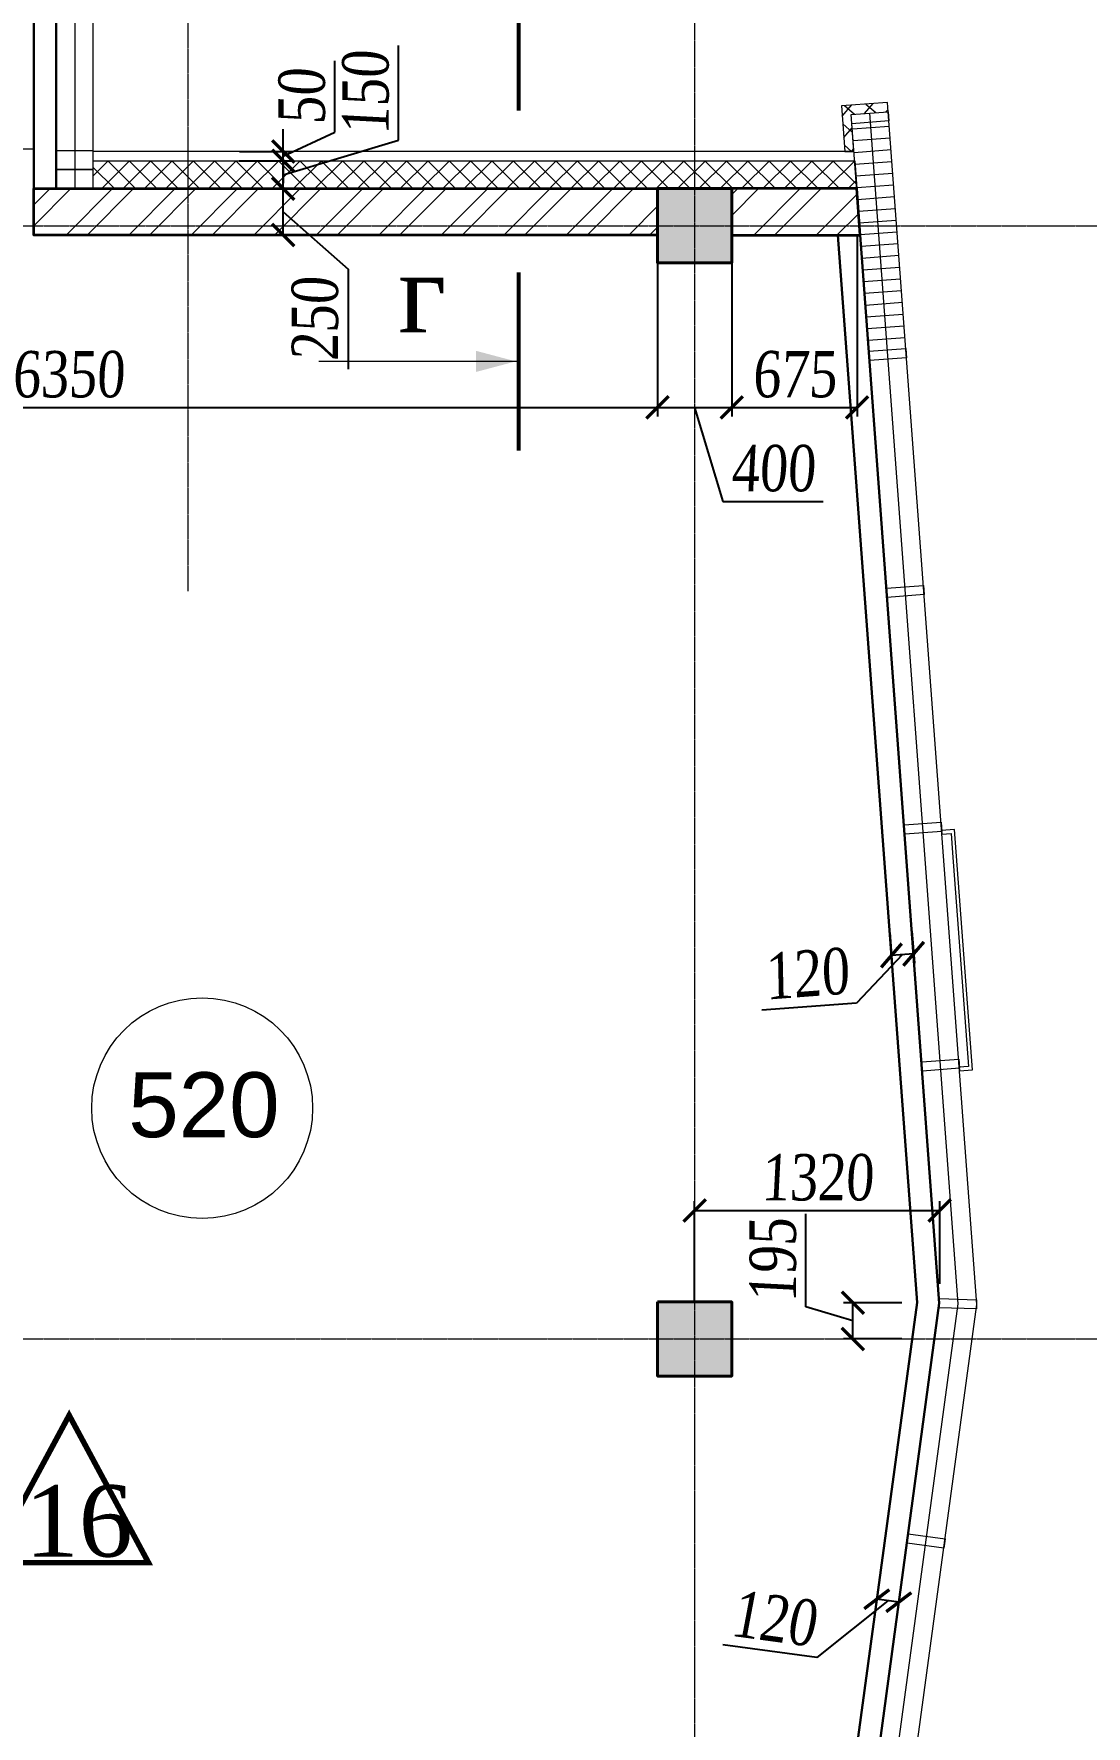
# Model space of a CAD drawing. Header units: inches. Extents: x -407541 to 6688123, y -998590 to 1205599.
# Drawn here: x 23443 to 29113, y 240850 to 249971 of the extents above; entities that cross this region are included whole.
import ezdxf

# ---------------------------------------------------------------- set-up
doc = ezdxf.new("R2010")
doc.units = ezdxf.units.IN
doc.header["$MEASUREMENT"] = 0
doc.linetypes.add('ACAD_ISO04W100', pattern=[30, 24, -3, 0, -3])
for name, color, linetype, lineweight in [('ВЕНТ фасад', 230, 'Continuous', 9), ('ВИТРАЖ', 145, 'Continuous', 9), ('гипрок', 35, 'Continuous', 15), ('КИРПИЧ', 30, 'Continuous', 35), ('марки полов', 140, 'Continuous', 5), ('МОНОЛИТ', 5, 'Continuous', 40), ('Ограждения', 110, 'Continuous', 18), ('Оси', 254, 'ACAD_ISO04W100', 5), ('размер внутр', 142, 'Continuous', 5), ('Текст', 7, 'Continuous', 18), ('УТЕПЛИТЕЛЬ', 92, 'Continuous', 9), ('Цоколь', 21, 'Continuous', 30), ('Штриховка', 7, 'Continuous', 9), ('Экспликацийа', 7, 'Continuous', 18)]:
    doc.layers.add(name, color=color, linetype=linetype, lineweight=lineweight)
doc.styles.get("Standard").update_dxf_attribs({"font": 'arial.ttf'})
doc.styles.add('STYLE2', font='times.ttf', dxfattribs={"width": 0.8, "oblique": 3})
doc.styles.add('стиль1', font='times.ttf')
doc.dimstyles.new('vnytren', dxfattribs={"dimtxt": 250, "dimasz": 120, "dimexe": 50, "dimexo": 0, "dimgap": 50, "dimtad": 1, "dimdec": 0, "dimzin": 0, "dimdsep": 46, "dimtxsty": 'STYLE2', "dimblk": 'ARCHTICK', "dimcen": 0, "dimadec": 0, "dimazin": 0, "dimtfac": 1, "dimtdec": 0, "dimtmove": 1, "dimatfit": 2, "dimldrblk": 'DOT', "dimfxl": 1, "dimtolj": 1, "dimtzin": 0, "dimarcsym": 0})

# ---------------------------------------------------------------- blocks, each defined once
blk = doc.blocks.new('_ARCHTICK')
at = {"color": 0, "linetype": 'ByBlock', "const_width": 0.15}
blk.add_lwpolyline([(-0.5, -0.5), (0.5, 0.5)], dxfattribs=at)
blk = doc.blocks.new('*D1390')
at = {"layer": 'размер внутр', "color": 0, "lineweight": -2, "transparency": 16777216}
for p, q in [((24632, 249137.2), (24836.8, 249137.2)), ((24786.8, 248887.3), (24786.8, 249137.2)), ((24786.8, 249012.3), (25136, 248703.6)), ((24632, 248887.3), (24836.8, 248887.3)), ((25136, 248703.6), (25136, 248164.4))]:
    blk.add_line(p, q, dxfattribs=at)
at = {"layer": 'размер внутр', "color": 0, "lineweight": -2, "transparency": 16777216, "xscale": 120, "yscale": 120, "zscale": 120}
for p, rotation in [((24786.8, 249137.2), 90), ((24786.8, 248887.3), 270)]:
    blk.add_blockref('_ARCHTICK', p, dxfattribs=dict(at, rotation=rotation))
at = {"layer": 'размер внутр', "color": 0, "transparency": 16777216, "insert": (24958.8, 248434), "char_height": 250, "attachment_point": 5, "rotation": 90, "style": 'STYLE2'}
blk.add_mtext('\\A1;250', dxfattribs=at)
blk = doc.blocks.new('_Dot')
at = {"color": 0, "linetype": 'ByBlock', "lineweight": -2}
blk.add_line((-0.5, 0), (-1, 0), dxfattribs=at)
at = {"color": 0, "linetype": 'ByBlock', "const_width": 0.5}
blk.add_lwpolyline([(-0.25, 0, 1), (0.25, 0, 1)], format="xyb", close=True, dxfattribs=at)
blk = doc.blocks.new('*D1391')
at = {"layer": 'размер внутр', "color": 0, "lineweight": -2, "transparency": 16777216}
for p, q in [((25408.5, 249398.5), (25408.5, 249909.4)), ((24786.8, 249212.2), (25408.5, 249398.5)), ((24549, 249287.2), (24836.8, 249287.2)), ((24786.8, 249137.2), (24786.8, 249287.2)), ((24632, 249137.2), (24836.8, 249137.2))]:
    blk.add_line(p, q, dxfattribs=at)
at = {"layer": 'размер внутр', "color": 0, "lineweight": -2, "transparency": 16777216, "xscale": 120, "yscale": 120, "zscale": 120}
for p, rotation in [((24786.8, 249287.2), 90), ((24786.8, 249137.2), 270)]:
    blk.add_blockref('_ARCHTICK', p, dxfattribs=dict(at, rotation=rotation))
at = {"layer": 'размер внутр', "color": 0, "transparency": 16777216, "insert": (25231.4, 249653.9), "char_height": 250, "attachment_point": 5, "rotation": 90, "style": 'STYLE2'}
blk.add_mtext('\\A1;150', dxfattribs=at)
blk = doc.blocks.new('*D1392')
at = {"layer": 'размер внутр', "color": 0, "lineweight": -2, "transparency": 16777216}
for p, q in [((25065.3, 249441.3), (25065.3, 249825.3)), ((24786.8, 249337.3), (24786.8, 249457.3)), ((24786.8, 249312.3), (25065.3, 249441.3)), ((24549, 249287.2), (24836.8, 249287.2)), ((24550.5, 249337.3), (24836.8, 249337.3)), ((24786.8, 249287.2), (24786.8, 249337.3)), ((24786.8, 249287.2), (24786.8, 249337.3)), ((24786.8, 249287.2), (24786.8, 249167.2))]:
    blk.add_line(p, q, dxfattribs=at)
at = {"layer": 'размер внутр', "color": 0, "lineweight": -2, "transparency": 16777216, "xscale": 120, "yscale": 120, "zscale": 120}
for p, rotation in [((24786.8, 249337.3), 270), ((24786.8, 249287.2), 90)]:
    blk.add_blockref('_ARCHTICK', p, dxfattribs=dict(at, rotation=rotation))
at = {"layer": 'размер внутр', "color": 0, "transparency": 16777216, "insert": (24888.1, 249633.3), "char_height": 250, "attachment_point": 5, "rotation": 90, "style": 'STYLE2'}
blk.add_mtext('\\A1;50', dxfattribs=at)
blk = doc.blocks.new('*D1660')
at = {"layer": 'размер внутр', "color": 0, "lineweight": -2, "transparency": 16777216}
for p, q in [((20453.4, 248737.2), (20453.4, 247908.2)), ((26803.4, 248737.2), (26803.4, 247908.2)), ((20453.4, 247958.2), (26803.4, 247958.2))]:
    blk.add_line(p, q, dxfattribs=at)
at = {"layer": 'размер внутр', "color": 0, "lineweight": -2, "transparency": 16777216, "xscale": 120, "yscale": 120, "zscale": 120, "rotation": 180}
blk.add_blockref('_ARCHTICK', (20453.4, 247958.2), dxfattribs=at)
at = {"layer": 'размер внутр', "color": 0, "lineweight": -2, "transparency": 16777216, "xscale": 120, "yscale": 120, "zscale": 120}
blk.add_blockref('_ARCHTICK', (26803.4, 247958.2), dxfattribs=at)
at = {"layer": 'размер внутр', "color": 0, "transparency": 16777216, "insert": (23628.4, 248135.4), "char_height": 250, "attachment_point": 5, "style": 'STYLE2'}
blk.add_mtext('\\A1;6350', dxfattribs=at)
blk = doc.blocks.new('*D1661')
at = {"layer": 'размер внутр', "color": 0, "lineweight": -2, "transparency": 16777216}
for p, q in [((26803.4, 248737.2), (26803.4, 247908.2)), ((27203.4, 248737.2), (27203.4, 247908.2)), ((26803.4, 247958.2), (27203.4, 247958.2)), ((27003.4, 247958.2), (27155.3, 247451.7)), ((27155.3, 247451.7), (27696.2, 247451.7))]:
    blk.add_line(p, q, dxfattribs=at)
at = {"layer": 'размер внутр', "color": 0, "lineweight": -2, "transparency": 16777216, "xscale": 120, "yscale": 120, "zscale": 120, "rotation": 180}
blk.add_blockref('_ARCHTICK', (26803.4, 247958.2), dxfattribs=at)
at = {"layer": 'размер внутр', "color": 0, "lineweight": -2, "transparency": 16777216, "xscale": 120, "yscale": 120, "zscale": 120}
blk.add_blockref('_ARCHTICK', (27203.4, 247958.2), dxfattribs=at)
at = {"layer": 'размер внутр', "color": 0, "transparency": 16777216, "insert": (27425.8, 247628.9), "char_height": 250, "attachment_point": 5, "style": 'STYLE2'}
blk.add_mtext('\\A1;400', dxfattribs=at)
blk = doc.blocks.new('*D1662')
at = {"layer": 'размер внутр', "color": 0, "lineweight": -2, "transparency": 16777216}
for p, q in [((27878.7, 248886.3), (27878.7, 247908.2)), ((27203.4, 248737.2), (27203.4, 247908.2)), ((27203.4, 247958.2), (27878.7, 247958.2))]:
    blk.add_line(p, q, dxfattribs=at)
at = {"layer": 'размер внутр', "color": 0, "lineweight": -2, "transparency": 16777216, "xscale": 120, "yscale": 120, "zscale": 120, "rotation": 180}
blk.add_blockref('_ARCHTICK', (27203.4, 247958.2), dxfattribs=at)
at = {"layer": 'размер внутр', "color": 0, "lineweight": -2, "transparency": 16777216, "xscale": 120, "yscale": 120, "zscale": 120}
blk.add_blockref('_ARCHTICK', (27878.7, 247958.2), dxfattribs=at)
at = {"layer": 'размер внутр', "color": 0, "transparency": 16777216, "insert": (27541, 248135.7), "char_height": 250, "attachment_point": 5, "style": 'STYLE2'}
blk.add_mtext('\\A1;675', dxfattribs=at)
blk = doc.blocks.new('*D3273')
at = {"layer": 'размер внутр', "color": 0, "lineweight": -2, "transparency": 16777216}
for p, q in [((27603.2, 243110.5), (27603.2, 243612.4)), ((27855.7, 243034.7), (27603.2, 243110.5)), ((28119.5, 243132.2), (27805.7, 243132.2)), ((27855.7, 242937.2), (27855.7, 243132.2)), ((28119.5, 242937.2), (27805.7, 242937.2))]:
    blk.add_line(p, q, dxfattribs=at)
at = {"layer": 'размер внутр', "color": 0, "lineweight": -2, "transparency": 16777216, "xscale": 120, "yscale": 120, "zscale": 120}
for p, rotation in [((27855.7, 243132.2), 90), ((27855.7, 242937.2), 270)]:
    blk.add_blockref('_ARCHTICK', p, dxfattribs=dict(at, rotation=rotation))
at = {"layer": 'размер внутр', "color": 0, "transparency": 16777216, "insert": (27425.7, 243361.5), "char_height": 250, "attachment_point": 5, "rotation": 90, "style": 'STYLE2'}
blk.add_mtext('\\A1;195', dxfattribs=at)
blk = doc.blocks.new('*D3274')
at = {"layer": 'размер внутр', "color": 0, "lineweight": -2, "transparency": 16777216}
for p, q in [((27003.2, 243137.2), (27003.2, 243679.8)), ((27003.2, 243629.8), (28323.7, 243629.8)), ((28323.7, 243234.8), (28323.7, 243679.8))]:
    blk.add_line(p, q, dxfattribs=at)
at = {"layer": 'размер внутр', "color": 0, "lineweight": -2, "transparency": 16777216, "xscale": 120, "yscale": 120, "zscale": 120, "rotation": 180}
blk.add_blockref('_ARCHTICK', (27003.2, 243629.8), dxfattribs=at)
at = {"layer": 'размер внутр', "color": 0, "lineweight": -2, "transparency": 16777216, "xscale": 120, "yscale": 120, "zscale": 120}
blk.add_blockref('_ARCHTICK', (28323.7, 243629.8), dxfattribs=at)
at = {"layer": 'размер внутр', "color": 0, "transparency": 16777216, "insert": (27663.5, 243807), "char_height": 250, "attachment_point": 5, "style": 'STYLE2'}
blk.add_mtext('\\A1;1320', dxfattribs=at)
blk = doc.blocks.new('*D3360')
at = {"layer": 'размер внутр', "color": 0, "lineweight": -2, "transparency": 16777216}
for p, q in [((28054.4, 245128.2), (28067.4, 244954.3)), ((28174.1, 245137.1), (28187, 244963.2)), ((28123.5, 245008.6), (27875.3, 244747.9)), ((28183.3, 245013.1), (28063.7, 245004.2)), ((27875.3, 244747.9), (27365.8, 244710))]:
    blk.add_line(p, q, dxfattribs=at)
at = {"layer": 'размер внутр', "color": 0, "lineweight": -2, "transparency": 16777216, "xscale": 120, "yscale": 120, "zscale": 120}
for p, rotation in [((28183.3, 245013.1), 4.253680490031329), ((28063.7, 245004.2), 184.2536804900313)]:
    blk.add_blockref('_ARCHTICK', p, dxfattribs=dict(at, rotation=rotation))
at = {"layer": 'размер внутр', "color": 0, "transparency": 16777216, "insert": (27607.4, 244905.7), "char_height": 250, "attachment_point": 5, "rotation": 4.25368, "style": 'STYLE2'}
blk.add_mtext('\\A1;120', dxfattribs=at)
blk = doc.blocks.new('*D3361')
at = {"layer": 'размер внутр', "color": 0, "lineweight": -2, "transparency": 16777216}
for p, q in [((28043.8, 241526.6), (27662.2, 241219.8)), ((27994, 241604.2), (27977.8, 241485.1)), ((28103.1, 241518.6), (27984.6, 241534.7)), ((28112.5, 241588.1), (28096.4, 241469)), ((27662.2, 241219.8), (27155.9, 241288.6))]:
    blk.add_line(p, q, dxfattribs=at)
at = {"layer": 'размер внутр', "color": 0, "lineweight": -2, "transparency": 16777216, "xscale": 120, "yscale": 120, "zscale": 120}
for p, rotation in [((27984.6, 241534.7), 172.2630043871229), ((28103.1, 241518.6), 352.263004387123)]:
    blk.add_blockref('_ARCHTICK', p, dxfattribs=dict(at, rotation=rotation))
at = {"layer": 'размер внутр', "color": 0, "transparency": 16777216, "insert": (27432.9, 241429.8), "char_height": 250, "attachment_point": 5, "rotation": 352.263, "style": 'STYLE2'}
blk.add_mtext('\\A1;120', dxfattribs=at)

msp = doc.modelspace()

# ---------------------------------------------------------------- hatches: boundary and pattern name
at = {"layer": 'ВИТРАЖ', "ltscale": 0.1}
h = msp.add_hatch(dxfattribs=at)
h.set_pattern_fill('ANSI31', color=256, scale=20, angle=130.74632, style=0)
h.set_pattern_definition([(184.2536805, (-1650260.054, 6539432.75), (-4.7099569, 63.32508433), [])])
h.paths.add_polyline_path([(27848.3, 249522.8), (27939.2, 248296.1), (28138.6, 248311), (28047.4, 249537.2)])
at = {"layer": 'Текст'}
h = msp.add_hatch(color=256, dxfattribs=at)
h.set_gradient(color2=(0, 0, 0), one_color=1)
h.paths.add_polyline_path([(25826, 248262.9), (25826, 248206.1), (26039.9, 248206.1)])
h.paths.add_polyline_path([(26039.9, 248206.1), (25826, 248206.1), (25826, 248149.3)])
at = {"layer": 'Штриховка'}
h = msp.add_hatch(dxfattribs=at)
h.set_pattern_fill('ANSI35', color=256, scale=25, style=0)
h.set_pattern_definition([(45, (-6764080.43, -624333.35), (-112.2532015, 112.2532015), []), (45, (-6763968.18, -624333.35), (-112.2532015, 112.2532015), [198.4375, -39.6875, 0, -39.6875])])
h.paths.add_polyline_path([(17203.4, 266637), (17603.4, 266637), (17603.4, 266237), (17203.4, 266237)])
h.paths.add_polyline_path([(20203.4, 266637), (20603.4, 266637), (20603.4, 266237), (20203.4, 266237)])
h.paths.add_polyline_path([(24073.4, 266637), (24473.4, 266637), (24473.4, 266237), (24073.4, 266237)])
h.paths.add_polyline_path([(17203.4, 261137), (17603.4, 261137), (17603.4, 260737), (17203.4, 260737)])
h.paths.add_polyline_path([(17203.4, 252637), (17603.4, 252637), (17603.4, 252237), (17203.4, 252237)])
h.paths.add_polyline_path([(17203.4, 249137), (17603.4, 249137), (17603.4, 248737), (17203.4, 248737)])
h.paths.add_polyline_path([(17203.4, 243137), (17603.4, 243137), (17603.4, 242737), (17203.4, 242737)])
h.paths.add_polyline_path([(17203.4, 237137), (17603.4, 237137), (17603.4, 236737), (17203.4, 236737)])
h.paths.add_polyline_path([(20203.4, 231137), (20603.4, 231137), (20603.4, 230737), (20203.4, 230737)])
h.paths.add_polyline_path([(20203.4, 237137), (20603.4, 237137), (20603.4, 236737), (20203.4, 236737)])
h.paths.add_polyline_path([(20203.4, 243137), (20603.4, 243137), (20603.4, 242737), (20203.4, 242737)])
h.paths.add_polyline_path([(20203.4, 249137), (20603.4, 249137), (20603.4, 248737), (20203.4, 248737)])
h.paths.add_polyline_path([(20203.4, 228037), (20603.4, 228037), (20603.4, 227637), (20203.4, 227637)])
h.paths.add_polyline_path([(20203.4, 219337), (20603.4, 219337), (20603.4, 218937), (20203.4, 218937)])
h.paths.add_polyline_path([(24703.4, 258237), (25103.4, 258237), (25103.4, 257837), (24703.4, 257837)])
h.paths.add_polyline_path([(30703.4, 263637), (31103.4, 263637), (31103.4, 263237), (30703.4, 263237)])
h.paths.add_polyline_path([(30703.4, 258237), (31103.4, 258237), (31103.4, 257837), (30703.4, 257837)])
h.paths.add_polyline_path([(36703.4, 263637), (37103.4, 263637), (37103.4, 263237), (36703.4, 263237)])
h.paths.add_polyline_path([(36703.4, 258237), (37103.4, 258237), (37103.4, 257837), (36703.4, 257837)])
h.paths.add_polyline_path([(42703.4, 263637), (43103.4, 263637), (43103.4, 263237), (42703.4, 263237)])
h.paths.add_polyline_path([(42703.4, 258237), (43103.4, 258237), (43103.4, 257837), (42703.4, 257837)])
h.paths.add_polyline_path([(48703.4, 258237), (49103.4, 258237), (49103.4, 257837), (48703.4, 257837)])
h.paths.add_polyline_path([(54703.4, 263637), (55103.4, 263637), (55103.4, 263237), (54703.4, 263237)])
h.paths.add_polyline_path([(54703.4, 258237), (55103.4, 258237), (55103.4, 257837), (54703.4, 257837)])
h.paths.add_polyline_path([(60703.4, 263637), (61103.4, 263637), (61103.4, 263237), (60703.4, 263237)])
h.paths.add_polyline_path([(60703.4, 258237), (61103.4, 258237), (61103.4, 257837), (60703.4, 257837)])
h.paths.add_polyline_path([(66703.4, 263637), (67103.4, 263637), (67103.4, 263237), (66703.4, 263237)])
h.paths.add_polyline_path([(66703.4, 258237), (67103.4, 258237), (67103.4, 257837), (66703.4, 257837)])
h.paths.add_polyline_path([(72703.4, 258237), (73103.4, 258237), (73103.4, 257837), (72703.4, 257837)])
h.paths.add_polyline_path([(78703.4, 263637), (79103.4, 263637), (79103.4, 263237), (78703.4, 263237)])
h.paths.add_polyline_path([(78703.4, 258237), (79103.4, 258237), (79103.4, 257837), (78703.4, 257837)])
h.paths.add_polyline_path([(84703.4, 263637), (85103.4, 263637), (85103.4, 263237), (84703.4, 263237)])
h.paths.add_polyline_path([(84703.4, 258237), (85103.4, 258237), (85103.4, 257837), (84703.4, 257837)])
h.paths.add_polyline_path([(90703.4, 258237), (91103.4, 258237), (91103.4, 257837), (90703.4, 257837)])
h.paths.add_polyline_path([(30703.4, 272037), (31103.4, 272037), (31103.4, 271637), (30703.4, 271637)])
h.paths.add_polyline_path([(36703.4, 272037), (37103.4, 272037), (37103.4, 271637), (36703.4, 271637)])
h.paths.add_polyline_path([(42703.4, 272037), (43103.4, 272037), (43103.4, 271637), (42703.4, 271637)])
h.paths.add_polyline_path([(54703.4, 272037), (55103.4, 272037), (55103.4, 271637), (54703.4, 271637)])
h.paths.add_polyline_path([(60703.4, 272037), (61103.4, 272037), (61103.4, 271637), (60703.4, 271637)])
h.paths.add_polyline_path([(66703.4, 272037), (67103.4, 272037), (67103.4, 271637), (66703.4, 271637)])
h.paths.add_polyline_path([(78703.4, 272037), (79103.4, 272037), (79103.4, 271637), (78703.4, 271637)])
h.paths.add_polyline_path([(84703.4, 272037), (85103.4, 272037), (85103.4, 271637), (84703.4, 271637)])
h.paths.add_polyline_path([(91333.4, 266637), (91733.4, 266637), (91733.4, 266237), (91333.4, 266237)])
h.paths.add_polyline_path([(95203.4, 266637), (95603.4, 266637), (95603.4, 266237), (95203.4, 266237)])
h.paths.add_polyline_path([(91333.4, 261137), (91733.4, 261137), (91733.4, 260737), (91333.4, 260737)])
h.paths.add_polyline_path([(95203.4, 261137), (95603.4, 261137), (95603.4, 260737), (95203.4, 260737)])
h.paths.add_polyline_path([(17203.4, 219337), (17603.4, 219337), (17603.4, 218937), (17203.4, 218937)])
h.paths.add_polyline_path([(12103.4, 219337), (12503.4, 219337), (12503.4, 218937), (12103.4, 218937)])
h.paths.add_polyline_path([(8503.4, 222937), (8903.4, 222937), (8903.4, 222537), (8503.4, 222537)])
h.paths.add_polyline_path([(8503.4, 228037), (8903.4, 228037), (8903.4, 227637), (8503.4, 227637)])
h.paths.add_polyline_path([(10603.4, 237137), (11003.4, 237137), (11003.4, 236737), (10603.4, 236737)])
h.paths.add_polyline_path([(10603.4, 243137), (11003.4, 243137), (11003.4, 242737), (10603.4, 242737)])
h.paths.add_polyline_path([(10603.4, 249137), (11003.4, 249137), (11003.4, 248737), (10603.4, 248737)])
h.paths.add_polyline_path([(26803.4, 237137), (27203.4, 237137), (27203.4, 236737), (26803.4, 236737)])
h.paths.add_polyline_path([(26803.4, 243137), (27203.4, 243137), (27203.4, 242737), (26803.4, 242737)])
h.paths.add_polyline_path([(26803.4, 249137), (27203.4, 249137), (27203.4, 248737), (26803.4, 248737)])
h.paths.add_polyline_path([(25303.4, 219337), (25703.4, 219337), (25703.4, 218937), (25303.4, 218937)])
h.paths.add_polyline_path([(28903.4, 222937), (29303.4, 222937), (29303.4, 222537), (28903.4, 222537)])
h.paths.add_polyline_path([(28903.4, 228037), (29303.4, 228037), (29303.4, 227637), (28903.4, 227637)])
h.paths.add_polyline_path([(26803.4, 231137), (27203.4, 231137), (27203.4, 230737), (26803.4, 230737)])
h.paths.add_polyline_path([(26803.4, 228037), (27203.4, 228037), (27203.4, 227637), (26803.4, 227637)])
h.paths.add_polyline_path([(95203.4, 243137), (95603.4, 243137), (95603.4, 242737), (95203.4, 242737)])
h.paths.add_polyline_path([(95203.4, 237137), (95603.4, 237137), (95603.4, 236737), (95203.4, 236737)])
h.paths.add_polyline_path([(98203.4, 231137), (98603.4, 231137), (98603.4, 230737), (98203.4, 230737)])
h.paths.add_polyline_path([(98203.4, 237137), (98603.4, 237137), (98603.4, 236737), (98203.4, 236737)])
h.paths.add_polyline_path([(98203.4, 243137), (98603.4, 243137), (98603.4, 242737), (98203.4, 242737)])
h.paths.add_polyline_path([(98203.4, 249137), (98603.4, 249137), (98603.4, 248737), (98203.4, 248737)])
h.paths.add_polyline_path([(98203.4, 222937), (98603.4, 222937), (98603.4, 222537), (98203.4, 222537)])
h.paths.add_polyline_path([(98203.4, 219337), (98603.4, 219337), (98603.4, 218937), (98203.4, 218937)])
h.paths.add_polyline_path([(95203.4, 222937), (95603.4, 222937), (95603.4, 222537), (95203.4, 222537)])
h.paths.add_polyline_path([(95203.4, 219337), (95603.4, 219337), (95603.4, 218937), (95203.4, 218937)])
h.paths.add_polyline_path([(90103.4, 219337), (90503.4, 219337), (90503.4, 218937), (90103.4, 218937)])
h.paths.add_polyline_path([(86503.4, 222937), (86903.4, 222937), (86903.4, 222537), (86503.4, 222537)])
h.paths.add_polyline_path([(86503.4, 228037), (86903.4, 228037), (86903.4, 227637), (86503.4, 227637)])
h.paths.add_polyline_path([(88603.4, 237137), (89003.4, 237137), (89003.4, 236737), (88603.4, 236737)])
h.paths.add_polyline_path([(88603.4, 243137), (89003.4, 243137), (89003.4, 242737), (88603.4, 242737)])
h.paths.add_polyline_path([(104803.4, 237137), (105203.4, 237137), (105203.4, 236737), (104803.4, 236737)])
h.paths.add_polyline_path([(104803.4, 243137), (105203.4, 243137), (105203.4, 242737), (104803.4, 242737)])
h.paths.add_polyline_path([(104803.4, 249137), (105203.4, 249137), (105203.4, 248737), (104803.4, 248737)])
h.paths.add_polyline_path([(103303.4, 219337), (103703.4, 219337), (103703.4, 218937), (103303.4, 218937)])
h.paths.add_polyline_path([(106903.4, 222937), (107303.4, 222937), (107303.4, 222537), (106903.4, 222537)])
h.paths.add_polyline_path([(104803.4, 231137), (105203.4, 231137), (105203.4, 230737), (104803.4, 230737)])
h.paths.add_polyline_path([(176603.4, 266637), (176203.4, 266637), (176203.4, 266237), (176603.4, 266237)])
h.paths.add_polyline_path([(173603.4, 266637), (173203.4, 266637), (173203.4, 266237), (173603.4, 266237)])
h.paths.add_polyline_path([(169733.4, 266637), (169333.4, 266637), (169333.4, 266237), (169733.4, 266237)])
h.paths.add_polyline_path([(176603.4, 261137), (176203.4, 261137), (176203.4, 260737), (176603.4, 260737)])
h.paths.add_polyline_path([(176603.4, 252637), (176203.4, 252637), (176203.4, 252237), (176603.4, 252237)])
h.paths.add_polyline_path([(176603.4, 249137), (176203.4, 249137), (176203.4, 248737), (176603.4, 248737)])
h.paths.add_polyline_path([(176603.4, 243137), (176203.4, 243137), (176203.4, 242737), (176603.4, 242737)])
h.paths.add_polyline_path([(176603.4, 237137), (176203.4, 237137), (176203.4, 236737), (176603.4, 236737)])
h.paths.add_polyline_path([(173603.4, 231137), (173203.4, 231137), (173203.4, 230737), (173603.4, 230737)])
h.paths.add_polyline_path([(173603.4, 237137), (173203.4, 237137), (173203.4, 236737), (173603.4, 236737)])
h.paths.add_polyline_path([(173603.4, 243137), (173203.4, 243137), (173203.4, 242737), (173603.4, 242737)])
h.paths.add_polyline_path([(173603.4, 249137), (173203.4, 249137), (173203.4, 248737), (173603.4, 248737)])
h.paths.add_polyline_path([(173603.4, 228037), (173203.4, 228037), (173203.4, 227637), (173603.4, 227637)])
h.paths.add_polyline_path([(173603.4, 222937), (173203.4, 222937), (173203.4, 222537), (173603.4, 222537)])
h.paths.add_polyline_path([(173603.4, 219337), (173203.4, 219337), (173203.4, 218937), (173603.4, 218937)])
h.paths.add_polyline_path([(169103.4, 258237), (168703.4, 258237), (168703.4, 257837), (169103.4, 257837)])
h.paths.add_polyline_path([(163103.4, 263637), (162703.4, 263637), (162703.4, 263237), (163103.4, 263237)])
h.paths.add_polyline_path([(163103.4, 258237), (162703.4, 258237), (162703.4, 257837), (163103.4, 257837)])
h.paths.add_polyline_path([(157103.4, 263637), (156703.4, 263637), (156703.4, 263237), (157103.4, 263237)])
h.paths.add_polyline_path([(157103.4, 258237), (156703.4, 258237), (156703.4, 257837), (157103.4, 257837)])
h.paths.add_polyline_path([(151103.4, 263637), (150703.4, 263637), (150703.4, 263237), (151103.4, 263237)])
h.paths.add_polyline_path([(151103.4, 258237), (150703.4, 258237), (150703.4, 257837), (151103.4, 257837)])
h.paths.add_polyline_path([(145103.4, 258237), (144703.4, 258237), (144703.4, 257837), (145103.4, 257837)])
h.paths.add_polyline_path([(139103.4, 263637), (138703.4, 263637), (138703.4, 263237), (139103.4, 263237)])
h.paths.add_polyline_path([(139103.4, 258237), (138703.4, 258237), (138703.4, 257837), (139103.4, 257837)])
h.paths.add_polyline_path([(133103.4, 263637), (132703.4, 263637), (132703.4, 263237), (133103.4, 263237)])
h.paths.add_polyline_path([(133103.4, 258237), (132703.4, 258237), (132703.4, 257837), (133103.4, 257837)])
h.paths.add_polyline_path([(127103.4, 263637), (126703.4, 263637), (126703.4, 263237), (127103.4, 263237)])
h.paths.add_polyline_path([(127103.4, 258237), (126703.4, 258237), (126703.4, 257837), (127103.4, 257837)])
h.paths.add_polyline_path([(121103.4, 258237), (120703.4, 258237), (120703.4, 257837), (121103.4, 257837)])
h.paths.add_polyline_path([(115103.4, 263637), (114703.4, 263637), (114703.4, 263237), (115103.4, 263237)])
h.paths.add_polyline_path([(115103.4, 258237), (114703.4, 258237), (114703.4, 257837), (115103.4, 257837)])
h.paths.add_polyline_path([(109103.4, 263637), (108703.4, 263637), (108703.4, 263237), (109103.4, 263237)])
h.paths.add_polyline_path([(109103.4, 258237), (108703.4, 258237), (108703.4, 257837), (109103.4, 257837)])
h.paths.add_polyline_path([(103103.4, 258237), (102703.4, 258237), (102703.4, 257837), (103103.4, 257837)])
h.paths.add_polyline_path([(163103.4, 272037), (162703.4, 272037), (162703.4, 271637), (163103.4, 271637)])
h.paths.add_polyline_path([(157103.4, 272037), (156703.4, 272037), (156703.4, 271637), (157103.4, 271637)])
h.paths.add_polyline_path([(151103.4, 272037), (150703.4, 272037), (150703.4, 271637), (151103.4, 271637)])
h.paths.add_polyline_path([(139103.4, 272037), (138703.4, 272037), (138703.4, 271637), (139103.4, 271637)])
h.paths.add_polyline_path([(133103.4, 272037), (132703.4, 272037), (132703.4, 271637), (133103.4, 271637)])
h.paths.add_polyline_path([(127103.4, 272037), (126703.4, 272037), (126703.4, 271637), (127103.4, 271637)])
h.paths.add_polyline_path([(115103.4, 272037), (114703.4, 272037), (114703.4, 271637), (115103.4, 271637)])
h.paths.add_polyline_path([(109103.4, 272037), (108703.4, 272037), (108703.4, 271637), (109103.4, 271637)])
h.paths.add_polyline_path([(102473.4, 266637), (102073.4, 266637), (102073.4, 266237), (102473.4, 266237)])
h.paths.add_polyline_path([(98603.4, 266637), (98203.4, 266637), (98203.4, 266237), (98603.4, 266237)])
h.paths.add_polyline_path([(176603.4, 222937), (176203.4, 222937), (176203.4, 222537), (176603.4, 222537)])
h.paths.add_polyline_path([(176603.4, 219337), (176203.4, 219337), (176203.4, 218937), (176603.4, 218937)])
h.paths.add_polyline_path([(181703.4, 219337), (181303.4, 219337), (181303.4, 218937), (181703.4, 218937)])
h.paths.add_polyline_path([(185303.4, 222937), (184903.4, 222937), (184903.4, 222537), (185303.4, 222537)])
h.paths.add_polyline_path([(185303.4, 228037), (184903.4, 228037), (184903.4, 227637), (185303.4, 227637)])
h.paths.add_polyline_path([(183203.4, 237137), (182803.4, 237137), (182803.4, 236737), (183203.4, 236737)])
h.paths.add_polyline_path([(183203.4, 243137), (182803.4, 243137), (182803.4, 242737), (183203.4, 242737)])
h.paths.add_polyline_path([(183203.4, 249137), (182803.4, 249137), (182803.4, 248737), (183203.4, 248737)])
h.paths.add_polyline_path([(167003.4, 237137), (166603.4, 237137), (166603.4, 236737), (167003.4, 236737)])
h.paths.add_polyline_path([(167003.4, 243137), (166603.4, 243137), (166603.4, 242737), (167003.4, 242737)])
h.paths.add_polyline_path([(167003.4, 249137), (166603.4, 249137), (166603.4, 248737), (167003.4, 248737)])
h.paths.add_polyline_path([(168503.4, 219337), (168103.4, 219337), (168103.4, 218937), (168503.4, 218937)])
h.paths.add_polyline_path([(164903.4, 222937), (164503.4, 222937), (164503.4, 222537), (164903.4, 222537)])
h.paths.add_polyline_path([(164903.4, 228037), (164503.4, 228037), (164503.4, 227637), (164903.4, 227637)])
h.paths.add_polyline_path([(167003.4, 231137), (166603.4, 231137), (166603.4, 230737), (167003.4, 230737)])
h.paths.add_polyline_path([(167003.4, 228037), (166603.4, 228037), (166603.4, 227637), (167003.4, 227637)])
h.paths.add_polyline_path([(91333.4, 258237), (91733.4, 258237), (91733.4, 257837), (91333.4, 257837)])
h.paths.add_polyline_path([(95203.4, 258237), (95603.4, 258237), (95603.4, 257837), (95203.4, 257837)])
h.paths.add_polyline_path([(180703.4, 261137), (180303.4, 261137), (180303.4, 260737), (180703.4, 260737)])
h.paths.add_polyline_path([(180703.4, 252637), (180303.4, 252637), (180303.4, 252237), (180703.4, 252237)])
h.paths.add_polyline_path([(13103.4, 261137), (13503.4, 261137), (13503.4, 260737), (13103.4, 260737)])
h.paths.add_polyline_path([(13103.4, 252637), (13503.4, 252637), (13503.4, 252237), (13103.4, 252237)])
h.paths.add_polyline_path([(17203.4, 258237), (17603.4, 258237), (17603.4, 257837), (17203.4, 257837)])
h.paths.add_polyline_path([(13103.4, 258237), (13503.4, 258237), (13503.4, 257837), (13103.4, 257837)])
h.paths.add_polyline_path([(176603.4, 258237), (176203.4, 258237), (176203.4, 257837), (176603.4, 257837)])
h.paths.add_polyline_path([(180703.4, 258237), (180303.4, 258237), (180303.4, 257837), (180703.4, 257837)])
h.paths.add_polyline_path([(98203.4, 228037), (98603.4, 228037), (98603.4, 227637), (98203.4, 227637)])
h.paths.add_polyline_path([(104803.4, 228037), (105203.4, 228037), (105203.4, 227637), (104803.4, 227637)])
h.paths.add_polyline_path([(106903.4, 228037), (107303.4, 228037), (107303.4, 227637), (106903.4, 227637)])
h.paths.add_polyline_path([(17603.4, 222922), (17203.4, 222922), (17203.4, 222537), (17603.4, 222537)])
h.paths.add_polyline_path([(20603.4, 222922), (20203.4, 222922), (20203.4, 222537), (20603.4, 222537)])
h = msp.add_hatch(dxfattribs=at)
h.set_pattern_fill('ANSI37', color=256, scale=650, angle=4.02907, style=0)
h.set_pattern_definition([(229.02907, (303280.404, 540239.77), (61.347191, -53.273677), []), (319.02907, (303280.404, 540239.77), (53.273677, 61.347191), [])])
edge = h.paths.add_edge_path()
edge.add_line((27861.8, 249337.3), (27846.9, 249537.5))
edge.add_line((27846.9, 249537.5), (28046.4, 249551.6))
edge.add_line((28046.4, 249551.6), (28042.9, 249601.5))
edge.add_line((28042.9, 249601.5), (27844.1, 249587.5))
edge.add_line((27844.1, 249587.5), (27794.2, 249583.9))
edge.add_line((27794.2, 249583.9), (27812.4, 249337.3))
edge.add_line((27812.4, 249337.3), (27861.8, 249337.3))
edge.add_line((27861.8, 249337.3), (27857, 249396.6))
h = msp.add_hatch(dxfattribs=at)
h.set_pattern_fill('ANSI37', color=256, scale=650, style=0)
h.paths.add_polyline_path([(23763.4, 249287.2), (27865.6, 249287.2), (27876.7, 249137.2), (23763.4, 249137.2)])
h = msp.add_hatch(dxfattribs=at)
h.set_pattern_fill('ANSI32', color=256, scale=25, style=0)
h.set_pattern_definition([(45, (-7321820.62, -456998.8), (-168.379802, 168.379802), []), (45, (-7321708.37, -456998.8), (-168.379802, 168.379802), [])])
h.paths.add_polyline_path([(23443.2, 249137.2), (26803.2, 249137.2), (26803.2, 248887.2), (23443.2, 248887.2)])
h.paths.add_polyline_path([(27203.2, 249137.2), (27875.4, 249137.2), (27894.1, 248885.8), (27203.2, 248887.2)])

# ---------------------------------------------------------------- linework, layer by layer
at = {"lineweight": 53}
for p, q in [((26056, 249558.9), (26056, 250517.3)), ((26056, 247726.1), (26056, 248684.5))]:
    msp.add_line(p, q, dxfattribs=at)
at = {"layer": 'ВЕНТ фасад'}
msp.add_line((27861.8, 249337.3), (23763.4, 249337.3), dxfattribs=at)
at = {"layer": 'ВИТРАЖ'}
msp.add_line((23663.4, 252236.3), (23663.4, 249136.3), dxfattribs=at)
msp.add_lwpolyline([(23563.2, 249137.2), (23763.4, 249137.2), (23763.4, 252237.2), (23563.2, 252237.2), (23563.2, 249137.2)], dxfattribs=at)
at = {"layer": 'ВИТРАЖ', "ltscale": 0.1}
for points in [[(27661.9, 230413.9), (27661.9, 236774.6), (28004.7, 239297.9), (28524.5, 243123.7), (28046.4, 249552)], [(27461.9, 230476.8), (27461.9, 236788.1), (27806.6, 239324.8), (28323.5, 243129.8), (27847, 249537.1)], [(27561.9, 230462.2), (27561.9, 236781.3), (27905.6, 239311.3), (28424, 243126.8), (27946.7, 249544.6)]]:
    msp.add_lwpolyline(points, dxfattribs=at)
for points in [[(28046.4, 249552), (28050.1, 249502.1), (27850.7, 249487.3), (27847, 249537.1)], [(23563.4, 249240.2), (23763.4, 249240.2), (23763.4, 249340.2), (23563.4, 249340.2)], [(23563.4, 249140.9), (23763.4, 249140.9), (23763.4, 249240.9), (23563.4, 249240.9)], [(28141.4, 248275.5), (28145.1, 248225.6), (27945.6, 248210.8), (27941.9, 248260.7)], [(28236.3, 246999), (28240, 246949.2), (28040.6, 246934.3), (28036.8, 246984.2)], [(28331.2, 245722.6), (28334.9, 245672.7), (28135.5, 245657.9), (28131.8, 245707.7)], [(28426.2, 244446.1), (28429.9, 244396.2), (28230.4, 244381.4), (28226.7, 244431.2)], [(28522.7, 243148.8), (28521.1, 243098.8), (28320.1, 243104.9), (28321.7, 243154.9)], [(28352.7, 241859.3), (28346, 241809.8), (28147.8, 241836.7), (28154.6, 241886.3)]]:
    msp.add_lwpolyline(points, close=True, dxfattribs=at)
at = {"layer": 'гипрок', "ltscale": 0.1}
msp.add_line((20538.2, 249351.6), (23443.4, 249351.6), dxfattribs=at)
at = {"layer": 'КИРПИЧ', "ltscale": 0.1}
for points in [[(23443.2, 249137.2), (26803.2, 249137.2), (26803.2, 248887.2), (23443.2, 248887.2), (23443.2, 249137.2)], [(27895.4, 248886.3), (27876.7, 249137.2), (27203.4, 249137.2), (27203.4, 248886.3), (27895.4, 248886.3)]]:
    msp.add_lwpolyline(points, dxfattribs=at)
at = {"layer": 'марки полов', "const_width": 30}
msp.add_lwpolyline([(23206, 241731.4), (23633.5, 242525.9), (24061, 241731.4)], close=True, dxfattribs=at)
at = {"layer": 'МОНОЛИТ'}
for points in [[(26803.4, 249137.2), (27203.4, 249137.2), (27203.4, 248737.2), (26803.4, 248737.2)], [(26803.4, 243137.2), (27203.4, 243137.2), (27203.4, 242737.2), (26803.4, 242737.2)]]:
    msp.add_lwpolyline(points, close=True, dxfattribs=at)
at = {"layer": 'Ограждения', "linetype": 'Continuous', "lineweight": 15}
msp.add_lwpolyline([(28333.9, 245678.5), (28335.4, 245658.5), (28385.2, 245662.3), (28393, 245558.1), (28479.1, 244406.3), (28429.3, 244402.6), (28430.8, 244382.6), (28500.5, 244387.8), (28403.6, 245683.7)], close=True, dxfattribs=at)
at = {"layer": 'Оси', "ltscale": 0.3}
for p, q in [((24273.2, 277428.1), (24273.2, 246967.2)), ((27003.2, 252437.2), (27003.2, 211937.2)), ((1503.2, 248937.2), (36186.8, 248937.2)), ((1503.2, 242937.2), (36186.8, 242937.2))]:
    msp.add_line(p, q, dxfattribs=at)
at = {"layer": 'Текст'}
msp.add_line((26056, 248205.3), (24978, 248205.3), dxfattribs=at)
at = {"layer": 'УТЕПЛИТЕЛЬ'}
msp.add_lwpolyline([(23763.4, 249287.2), (27865.6, 249287.2), (27876.7, 249137.2), (23763.4, 249137.2)], close=True, dxfattribs=at)
at = {"layer": 'Цоколь', "ltscale": 0.1}
msp.add_lwpolyline([(23443.2, 252236.5), (23563.2, 252236.5), (23563.2, 249137.2), (23443.2, 249137.2)], close=True, dxfattribs=at)
at = {"layer": 'Цоколь'}
msp.add_lwpolyline([(27688.5, 239347.6), (27810.1, 239347.6), (28320.9, 243129.9), (27895.4, 248886.3), (27775, 248886.3)], dxfattribs=at)
at = {"layer": 'Цоколь', "ltscale": 0.1}
msp.add_lwpolyline([(27688.6, 239347.7), (28202.9, 243133.5), (27775, 248886.3)], dxfattribs=at)
at = {"layer": 'Штриховка'}
msp.add_lwpolyline([(27861.8, 249337.3), (27846.9, 249537.5), (28046.4, 249551.6), (28042.9, 249601.5), (27844.1, 249587.5), (27794.2, 249583.9), (27812.4, 249337.3), (27861.8, 249337.3), (27857, 249396.6)], dxfattribs=at)
at = {"layer": 'Экспликацийа'}
msp.add_circle((24350, 244181.2), 595, dxfattribs=at)

# ---------------------------------------------------------------- texts
at = {"layer": 'марки полов', "insert": (23394.4, 242149.5), "char_height": 385, "width": 645.369, "attachment_point": 1, "style": 'стиль1'}
msp.add_mtext('16', dxfattribs=at)
at = {"layer": 'Текст', "insert": (25405.9, 248362.4), "char_height": 420, "width": 31148.55, "attachment_point": 7}
msp.add_mtext('{\\fTimes New Roman|b0|i0|c204|p18;г}', dxfattribs=at)
at = {"layer": 'Экспликацийа', "insert": (24767.6, 244019.7), "char_height": 350, "width": 4589.447, "attachment_point": 9}
msp.add_mtext('{\\fArial|b0|i0|c204|p34;520}', dxfattribs=at)

# ---------------------------------------------------------------- dimensions: what is measured, and where the dimension line sits
at = {"layer": 'размер внутр'}
for base, p1, p2, angle, picture, middle, dimtype in [((24786.8, 249287.2), (24632, 249137.2), (24549, 249287.2), 90, '*D1391', (25408.5, 249448.5), 160), ((24786.8, 249337.3), (24549, 249287.2), (24550.5, 249337.3), 90, '*D1392', (25065.3, 249491.3), 160), ((24786.8, 249137.2), (24632, 248887.3), (24632, 249137.2), 90, '*D1390', (25136, 248653.6), 160), ((28063.7, 245004.2), (28174.1, 245137.1), (28054.4, 245128.2), 184.25368, '*D3360', (27825.4, 244744.2), 161), ((27984.6, 241534.7), (28112.5, 241588.1), (27994, 241604.2), 172.263, '*D3361', (27612.7, 241226.6), 161)]:
    dim = msp.add_linear_dim(base=base, p1=p1, p2=p2, angle=angle, dimstyle='vnytren', dxfattribs=at)
    dim.commit()
    dim.dimension.update_dxf_attribs({"geometry": picture, "text_midpoint": middle, "dimtype": dimtype})
for base, p1, p2, picture, middle in [((27878.7, 247958.2), (27203.4, 248737.2), (27878.7, 248886.3), '*D1662', (27541, 248135.7)), ((26803.4, 247958.2), (20453.4, 248737.2), (26803.4, 248737.2), '*D1660', (23628.4, 248135.4)), ((27203.4, 247958.2), (26803.4, 248737.2), (27203.4, 248737.2), '*D1661', (27205.3, 247628.9)), ((28323.7147, 243629.7875), (27003.2437, 243137.2089), (28323.7147, 243234.8271), '*D3274', (27663.4792, 243806.9505))]:
    dim = msp.add_linear_dim(base=base, p1=p1, p2=p2, dimstyle='vnytren', dxfattribs=at)
    dim.commit()
    dim.dimension.update_dxf_attribs({"geometry": picture, "text_midpoint": middle})
dim = msp.add_linear_dim(base=(27855.7, 243132.2), p1=(28119.5, 242937.2), p2=(28119.5, 243132.2), angle=90, dimstyle='vnytren', dxfattribs=at)
dim.commit()
dim.dimension.update_dxf_attribs({"geometry": '*D3273', "text_midpoint": (27425.7, 243160.5)})

doc.saveas('drawing.dxf')
